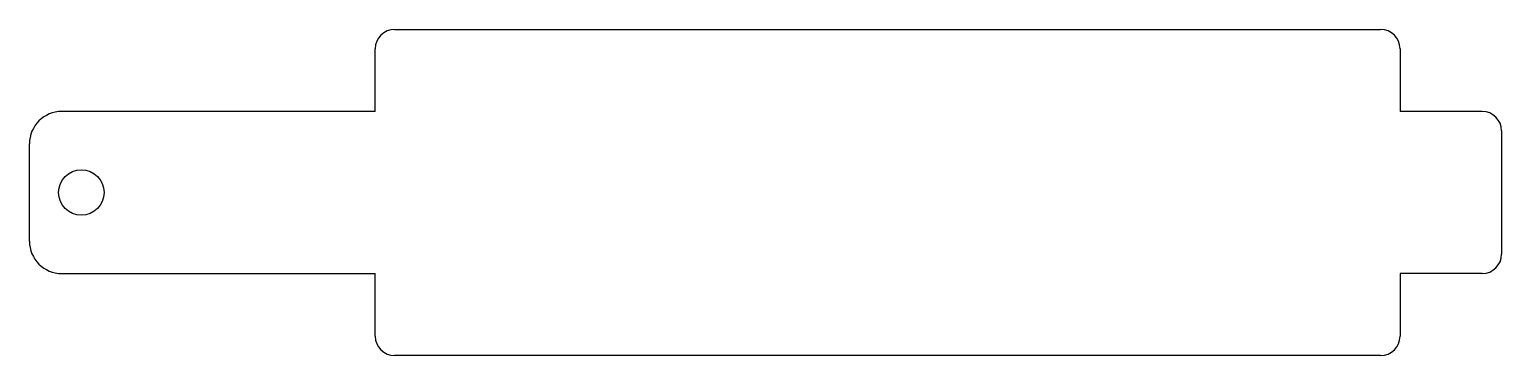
# Model space of a CAD drawing. Header units: millimetres. Extents: x -132 to 95, y -25 to 25.
import ezdxf

# ---------------------------------------------------------------- set-up
doc = ezdxf.new("R2010")
doc.units = ezdxf.units.MM

msp = doc.modelspace()

# ---------------------------------------------------------------- linework, layer by layer
at = {"color": 7, "linetype": 'Continuous', "lineweight": 25}
for p, q in [((-76, 25.15), (76, 25.15)), ((-79, 12.5), (-79, 22.15)), ((79, 22.15), (79, 12.5)), ((-79, 12.5), (-127.3, 12.5)), ((91.65, 12.5), (79, 12.5)), ((94.65, 9.5), (94.65, -9.5)), ((-132.3, -7.5), (-132.3, 7.5)), ((-127.3, -12.5), (-79, -12.5)), ((-79, -22.15), (-79, -12.5)), ((91.65, -12.5), (79, -12.5)), ((79, -12.5), (79, -22.15)), ((76, -25.15), (-76, -25.15))]:
    msp.add_line(p, q, dxfattribs=at)
msp.add_circle((-124.3, 0), 3.5, dxfattribs=at)
for centre, radius, start, end in [((-76, 22.15), 3, 90, 180), ((76, 22.15), 3, 0, 90), ((-127.3, 7.5), 5, 90, 180), ((91.65, 9.5), 3, 0, 90), ((-127.3, -7.5), 5, 180, 270), ((91.65, -9.5), 3, 270, 0), ((-76, -22.15), 3, 180, 270), ((76, -22.15), 3, 270, 0)]:
    msp.add_arc(centre, radius, start, end, dxfattribs=at)

doc.saveas('drawing.dxf')
